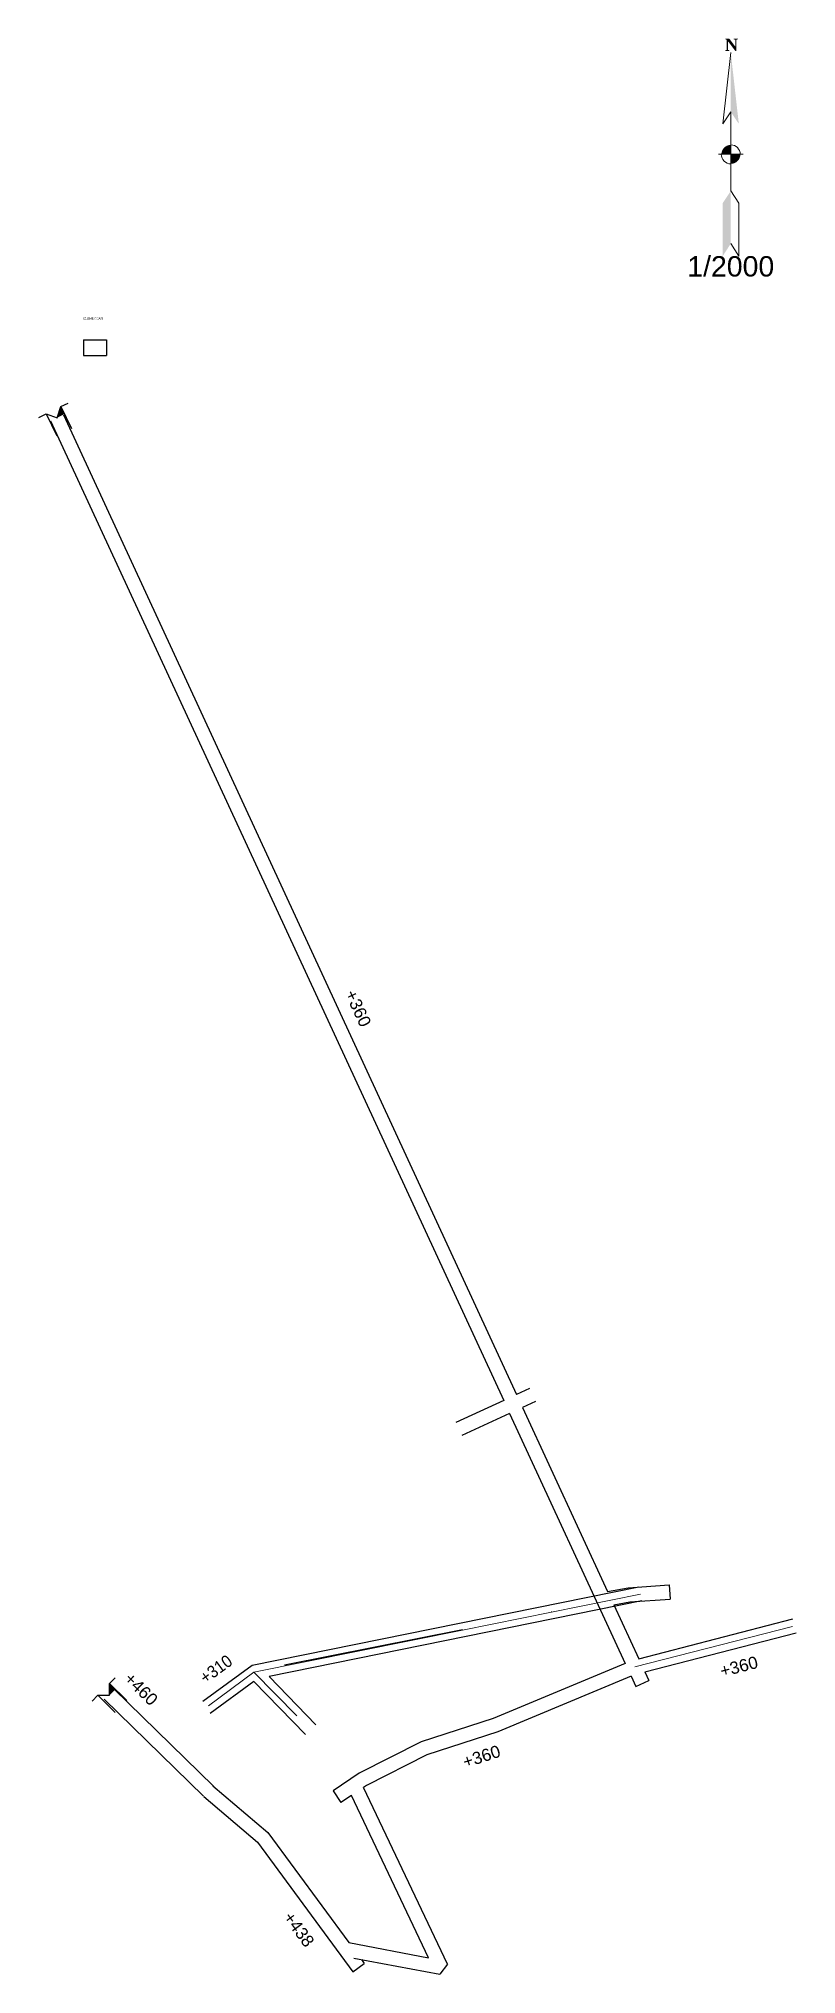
# Model space of a CAD drawing. Header units: metres. Extents: x 413243 to 413429, y 4592605 to 4593081.
import ezdxf
from ezdxf.enums import TextEntityAlignment as Align

# ---------------------------------------------------------------- set-up
doc = ezdxf.new("R2010")
doc.units = ezdxf.units.M
doc.header["$MEASUREMENT"] = 0
doc.linetypes.add('DGN Style 4', pattern=[89.2610196431828, 44.60263317585649, -22.30131658792824, 0.0557532914698206, -22.30131658792824])
for name, color, linetype, lineweight in [('GEOFENCE', 3, 'Continuous', 0), ('INIT_COORD', 5, 'Continuous', 0), ('Kuzey Oku', 7, 'Continuous', 0), ('Sembol Baca Ağzı', 7, 'Continuous', 0), ('TEXT', 7, 'Continuous', 0)]:
    doc.layers.add(name, color=color, linetype=linetype, lineweight=lineweight)
doc.styles.add('Style-Arial', font='arial.ttf')
doc.styles.add('Style-Times New Roman', font='timesbd.ttf')

# ---------------------------------------------------------------- blocks, each defined once
blk = doc.blocks.new('Baca Ağzı')
at = {"layer": 'Sembol Baca Ağzı', "linetype": 'Continuous', "lineweight": 30}
for p, q in [((-2.030000000726432, 6.000000000931323), (-2.030000000726432, -9.313226e-10)), ((2.029999999795109, 6.000000000465661), (2.029999999795109, 4.656613e-10))]:
    blk.add_line(p, q, dxfattribs=at)
at = {"layer": 'Sembol Baca Ağzı', "linetype": 'Continuous', "lineweight": 30, "flags": 128}
blk.add_lwpolyline([(-4.030000000726432, 6), (-2.030000000726432, 6.000000000931323), (-4.656613e-10, 3.948715470265597), (2.029999999795109, 6.000000000465661), (4.029999999795109, 6.000000000931323)], dxfattribs=at)
at = {"layer": 'Sembol Baca Ağzı', "color": 250, "linetype": 'Continuous', "lineweight": 30, "extrusion": (0, 0, -1)}
blk.add_solid([(4.656613e-10, 3.948715470265597), (-2.029999999795109, 6.000000000465661), (-2.029999999795109, 3.94871547119692)], dxfattribs=at)
blk = doc.blocks.new('Kuzey Oku_2')
at = {"layer": 'Kuzey Oku', "linetype": 'Continuous', "lineweight": 0, "extrusion": (0, 0, -1)}
blk.add_hatch(color=250, dxfattribs=at).paths.add_polyline_path([(2.312443879665807, 25.02657507732511, 0.4112282449610621), (-0.0227601090446115, 27.33422912470996), (-0.0208400025730953, 25.02657507732511)])
at = {"layer": 'Kuzey Oku', "linetype": 'Continuous', "lineweight": 0}
blk.add_hatch(color=250, dxfattribs=at).paths.add_polyline_path([(2.354080690769479, 25.02657507639378), (0.0208400025730953, 25.02657507732511), (0.0188742472673766, 22.6674220142886, 0.4176940760331332)])
at = {"layer": 'Kuzey Oku', "color": 7, "linetype": 'Continuous', "lineweight": 0}
for p, q in [((0.0025621874374337, 50.00167046487331), (-1.973007611406501, 32.50271258410066)), ((-1.973007611406501, 32.50271258410066), (0.0025621876702644, 35.46076912339777)), ((0.002562187903095, 16.01668266672641), (0.0025621876702644, 35.46076912339777)), ((3.020944884512573, 25.02657507639378), (-2.979264879366383, 25.02657507639378)), ((0.002562187903095, 16.01668266672641), (2.010894835635554, 12.99874205887318)), ((2.010894835635554, 12.99874205887318), (2.000069917121436, -0.0016704639419913)), ((2.000069917121436, -0.0016704639419913), (0.0025621881359257, 3.077113403938711))]:
    blk.add_line(p, q, dxfattribs=at)
at = {"layer": 'Kuzey Oku', "color": 7, "linetype": 'Continuous', "lineweight": 0, "extrusion": (0, 0, -1)}
for radius, start, end in [(2.359153882353004, 270.0477414797174, 359.9999999995939), (2.307654846905494, 90.04767351446719, 179.9999999995941)]:
    blk.add_arc((-0.0208400025730953, 25.02657507732511), radius, start, end, dxfattribs=at)
at = {"layer": 'Kuzey Oku', "color": 250, "linetype": 'Continuous', "lineweight": 0}
for points in [[(1.97813198674703, 32.50271258410066), (0.0025621876702644, 35.46076912339777), (0.0025621874374337, 50.00167046487331)], [(0.0025621881359257, 3.077113403938711), (-1.994945540791377, -0.0016704639419913), (0.002562187903095, 16.01668266672641), (-2.005770459712949, 12.99874205887318)]]:
    blk.add_solid(points, dxfattribs=at)
at = {"layer": 'Kuzey Oku', "color": 7, "linetype": 'Continuous', "lineweight": 0, "style": 'Style-Times New Roman'}
blk.add_text('N', height=3.000000000228757, dxfattribs=at).set_placement((-1.45805987942731, 53.42076194286346), align=Align.TOP_LEFT)
at = {"layer": 'Kuzey Oku', "linetype": 'Continuous', "lineweight": 0, "style": 'Style-Arial'}
blk.add_text('1/2000', height=5.000000000381259, dxfattribs=at).set_placement((1.164153e-10, 0.0016704648733139), align=Align.TOP_CENTER)

msp = doc.modelspace()

# ---------------------------------------------------------------- linework, layer by layer
at = {"linetype": 'Continuous'}
for p, q in [((413253.8681, 4593006.977600001, 355.8349), (413259.5508, 4593006.977600001, 355.8349)), ((413253.8681, 4593006.977600001, 355.8349), (413253.8681, 4593003.154099999, 355.8349)), ((413253.8681, 4593003.154099999, 355.8349), (413259.5508, 4593003.154099999, 355.8349)), ((413259.5508, 4593006.977600001, 355.8349), (413259.5508, 4593003.154099999, 355.8349))]:
    msp.add_line(p, q, dxfattribs=at)
at = {"linetype": 'DGN Style 4'}
msp.add_line((413303.2331490585, 4592681.50048202, 311.098567185808), (413390.6926355549, 4592698.880189636, 360.1241211407845), dxfattribs=at)
for p, q in [((413397.7394736718, 4592701.126524177, 360.1241211408631), (413397.983523673, 4592697.636446591, 360.1241211408353)), ((413389.6063865345, 4592676.142684502, 360.4058174996099), (413392.7818551314, 4592677.61122158, 360.4058174996091)), ((413315.1745950761, 4592650.561827115, 362.6165511729809), (413317.12520467, 4592647.660463839, 362.7485710539707)), ((413320.0622489295, 4592606.10068111, 439.3124117774445), (413322.8464602949, 4592608.144590048, 438.7546895567595)), ((413343.2843777223, 4592607.926259764, 424.5477860824534), (413341.3785335537, 4592605.457368519, 424.5477860836851))]:
    msp.add_line(p, q)
at = {"extrusion": (-0.006339152195484059, 0.01370736839452963, 0.9998859550974497), "elevation": 60693.32888868157, "flags": 128}
msp.add_lwpolyline([(413242.9108829761, 4592588.123973739), (413354.2547231448, 4592347.388788698)], dxfattribs=at)
at = {"extrusion": (-0.006339152195563074, 0.01370736839459393, 0.9998859550974484), "elevation": 60693.32888894421, "flags": 128}
msp.add_lwpolyline([(413239.7354781945, 4592586.655298674), (413351.072994259, 4592345.933786904)], dxfattribs=at)
at = {"linetype": 'Continuous', "flags": 128}
for points, elevation in [([(413357.1025181518, 4592746.426925111), (413345.3334216879, 4592741.045539113)], 359.3487056915354), ([(413363.4712897543, 4592749.339027874), (413360.2843095376, 4592747.881790203)], 359.3487056858366), ([(413364.9267235358, 4592746.155992765), (413361.7534478821, 4592744.705021467)], 359.3487056857055), ([(413358.5716564964, 4592743.250156375), (413346.7888554694, 4592737.862504004)], 359.3487056915641)]:
    msp.add_lwpolyline(points, dxfattribs=dict(at, elevation=elevation))
at = {"extrusion": (-0.006339152195582499, 0.01370736839461536, 0.9998859550974479), "elevation": 60693.32888903459, "flags": 128}
msp.add_lwpolyline([(413352.5424382252, 4592342.75671968), (413380.9523015149, 4592281.332094072)], dxfattribs=at)
at = {"extrusion": (-0.006339152195496253, 0.01370736839453337, 0.9998859550974496), "elevation": 60693.32888869372, "flags": 128}
msp.add_lwpolyline([(413355.7241671107, 4592344.211721475), (413376.6178487572, 4592299.037742297)], dxfattribs=at)
at = {"extrusion": (-0.4433380614450146, -0.0898218331943494, 0.8918427000070039), "elevation": -595475.2869521916, "flags": 128}
msp.add_lwpolyline([(-4419159.208384597, 1174832.557931217), (-4419159.208384592, 1174723.834103655), (-4419152.963342837, 1174708.519504194)], dxfattribs=at)
at = {"flags": 128}
for points, elevation in [([(413382.6427839648, 4592699.535286405), (413387.6763698172, 4592700.422843404), (413397.7394736717, 4592701.12652418)], 360.12408502801), ([(413384.161845769, 4592696.250566442), (413388.1033270342, 4592696.945555934), (413397.9835236729, 4592697.636446593)], 360.1240848550223), ([(413295.7385074449, 4592677.401385292), (413308.4181714695, 4592664.34033033)], 311.098567185808), ([(413299.4454871512, 4592678.607644062), (413310.9294388765, 4592666.778267164)], 311.098567185808)]:
    msp.add_lwpolyline(points, dxfattribs=dict(at, elevation=elevation))
at = {"extrusion": (-0.4433380614389595, -0.08982183322213134, 0.891842700007216), "elevation": -595475.2870772824, "flags": 128}
msp.add_lwpolyline([(-4419155.708301813, 1174832.558179211), (-4419155.708301813, 1174727.768808948)], dxfattribs=at)
at = {"extrusion": (-0.006339152195687315, 0.0137073683949978, 0.9998859550974419), "elevation": 60693.32889074771, "flags": 128}
msp.add_lwpolyline([(413378.1372265681, 4592295.752713677), (413384.2787364172, 4592282.474228692)], dxfattribs=at)
at = {"extrusion": (-0.02716687576635477, -0.007025244160164949, 0.9996062258737616), "elevation": -43134.99154437106, "flags": 128}
msp.add_lwpolyline([(-4342921.94522267, 1549450.520490685), (-4342921.945222669, 1549489.597435669)], dxfattribs=at)
at = {"extrusion": (-0.02716687576643558, -0.007025244160017095, 0.9996062258737604), "elevation": -43134.99154372543, "flags": 128}
msp.add_lwpolyline([(-4342918.445231695, 1549451.158034007), (-4342918.445231696, 1549489.597410392)], dxfattribs=at)
at = {"extrusion": (0.009347400372226996, 0.05172413783826454, 0.9986176644097429), "elevation": 241776.4284131945, "flags": 128}
msp.add_lwpolyline([(409945.6767299784, -4586622.28941964), (409975.2450657359, -4586603.169812202), (409991.570913761, -4586594.404378586), (410005.1854149054, -4586584.106792395), (410010.7724173969, -4586578.689312729)], dxfattribs=at)
at = {"extrusion": (-0.006339152195456816, 0.01370736839486874, 0.9998859550974453), "elevation": 60693.32889025025, "flags": 128}
msp.add_lwpolyline([(413385.772329085, 4592279.244949858), (413386.7590291328, 4592277.111617487)], dxfattribs=at)
at = {"extrusion": (0.3682907311342664, -0.3597583740203972, 0.8572839959329626), "elevation": -1499659.174948354, "flags": 128}
msp.add_lwpolyline([(3574120.999142847, 2498026.239413276), (3574120.999142847, 2497986.488395984)], dxfattribs=at)
at = {"extrusion": (-0.3387567322375193, -0.2463464275839696, 0.9080513828965703), "elevation": -1271114.199685624, "flags": 128}
msp.add_lwpolyline([(-3471304.6364657, 2756412.884428594), (-3471304.6364657, 2756398.213198287)], dxfattribs=at)
at = {"extrusion": (0.00934740035570846, 0.0517241378802339, 0.9986176644077235), "elevation": 241776.428599117, "flags": 128}
msp.add_lwpolyline([(409943.6652793403, -4586619.422597787), (409973.4627146145, -4586600.15484903), (409989.6747728733, -4586591.450509746), (410002.9018042409, -4586581.44599368), (410003.5468921234, -4586580.820479285)], dxfattribs=at)
at = {"extrusion": (-0.00633915219737455, 0.0137073683955266, 0.9998859550974241), "elevation": 60693.32889247884, "flags": 128}
msp.add_lwpolyline([(413382.4208057997, 4592278.157058468), (413383.583624347, 4592275.642942397)], dxfattribs=at)
at = {"extrusion": (0.3682907311042783, -0.3597583740256829, 0.8572839959436273), "elevation": -1499659.174985017, "flags": 128}
msp.add_lwpolyline([(3574117.500402861, 2498026.239591555), (3574117.500402861, 2497986.488574262)], dxfattribs=at)
at = {"extrusion": (0.1221185870667803, 0.1030154908427689, 0.9871549317808409), "elevation": 524017.3031312309, "flags": 128}
msp.add_lwpolyline([(3243954.689182116, -3235030.050471915), (3243937.169034674, -3235032.985169504), (3243903.688186475, -3235030.750897371)], dxfattribs=at)
at = {"extrusion": (-0.3361678110702886, 0.7081814268183075, 0.6208625206193373), "elevation": 3113710.512714436, "flags": 128}
msp.add_lwpolyline([(-2342854.168394823, -2465510.414492627), (-2342854.168394823, -2465587.873567925)], dxfattribs=at)
at = {"extrusion": (0.1221185870859513, 0.1030154908669237, 0.9871549317759487), "elevation": 524017.303250086, "flags": 128}
msp.add_lwpolyline([(3243954.111084895, -3235026.60001396), (3243936.99404457, -3235029.467189429), (3243897.606484542, -3235026.838745634)], dxfattribs=at)
at = {"extrusion": (0.0303936269906306, 0.02037296454601591, 0.9993303606685635), "elevation": 106490.5601516266, "flags": 128}
msp.add_lwpolyline([(3584766.86604259, -2898511.364837445), (3584766.866042589, -2898508.234844216)], dxfattribs=at)
at = {"extrusion": (-0.336167811114349, 0.7081814268207224, 0.6208625205927262), "elevation": 3113710.512707309, "flags": 128}
msp.add_lwpolyline([(-2342850.669991236, -2465515.958235977), (-2342850.669991236, -2465587.037176149)], dxfattribs=at)
at = {"extrusion": (0.5491348229386248, -0.1040133945032835, 0.8292358892378391), "elevation": -250360.2882600572, "flags": 128}
msp.add_lwpolyline([(4589300.777680361, 372246.3309539249), (4589300.777680361, 372222.3298378339)], dxfattribs=at)
at = {"extrusion": (0.549134822929498, -0.1040133945268688, 0.8292358892409246), "elevation": -250360.2883721464, "flags": 128}
msp.add_lwpolyline([(4589297.279060396, 372244.0208777117), (4589297.279060396, 372218.1791839343)], dxfattribs=at)
at = {"extrusion": (-0.006309933396582481, 0.008564530158018006, 0.9999434151809307), "elevation": 37164.22118855226, "flags": 128}
msp.add_lwpolyline([(413316.6813607922, 4592459.241205267), (413317.3861110031, 4592458.284695503)], dxfattribs=at)
at = {"layer": 'GEOFENCE', "linetype": 'Continuous'}
for p, q in [((413390.6926355549, 4592698.880189636, 360.1241211407845), (413346.9884678742, 4592690.025573255, 337.5068380125126)), ((413346.9884678742, 4592690.025573255, 337.5068380125126), (413295.7533777255, 4592679.645165792, 310.1533614815381)), ((413389.2974, 4592680.978200001, 360.3376), (413428.025106782, 4592690.92176559, 361.47348326214)), ((413295.7533777255, 4592679.645165792, 310.1533614815381), (413284.5475863907, 4592671.392896626, 304.5560144144751)), ((413295.7533777255, 4592679.645165792, 310.1533614815381), (413306.2851509199, 4592668.988226015, 310.8684754489017))]:
    msp.add_line(p, q, dxfattribs=at)
at = {"layer": 'INIT_COORD', "linetype": 'Continuous'}
msp.add_point((413247.3759, 4592987.860099999, 355.2308), dxfattribs=at)

# ---------------------------------------------------------------- block references
at = {"layer": 'Kuzey Oku', "color": 7, "linetype": 'Continuous', "lineweight": 0, "yscale": 1.000000000076935, "rotation": 6.9955e-12}
msp.add_blockref('Kuzey Oku_2', (413412.8969350097, 4593027.552897772, 355.2307812610609), dxfattribs=at)
at = {"layer": 'Sembol Baca Ağzı', "linetype": 'Continuous', "lineweight": 30}
for p, xscale, yscale, rotation in [((413249.1069729782, 4592984.302623931, 355.2307812610609), 0.9992001599432172, 0.9992001600567832, 25.93352769569161), ((413263.0937404013, 4592671.248860559, 459.5404769766195), 0.9992001599964325, 0.9992001600512324, 45.58812754878937)]:
    msp.add_blockref('Baca Ağzı', p, dxfattribs=dict(at, xscale=xscale, yscale=yscale, rotation=rotation))

# ---------------------------------------------------------------- texts
at = {"color": 7, "linetype": 'DGN Style 4', "extrusion": (-0.006339152195484063, 0.01370736839452963, 0.9998859550974497), "style": 'Style-Arial'}
for s, p in [('+', (413314.6965571595, 4592447.20990867, 60693.3288886816)), ('0', (413317.6798772873, 4592440.759707903, 60693.32888868156))]:
    msp.add_text(s, height=3, rotation=294.8212897244379, dxfattribs=at).set_placement(p, align=Align.TOP_LEFT)
at = {"color": 7, "linetype": 'DGN Style 4', "extrusion": (-0.3387567321955089, -0.2463464276027477, 0.9080513829071483), "style": 'Style-Arial'}
for s, p in [('0', (-3471314.073701723, 2756408.63393758, -1271114.858101647)), ('+', (-3471314.073701723, 2756401.527230264, -1271114.858101647)), ('1', (-3471314.073701723, 2756406.303907093, -1271114.858101646))]:
    msp.add_text(s, height=3, rotation=90.00000000000001, dxfattribs=at).set_placement(p, align=Align.TOP_LEFT)
at = {"color": 7, "linetype": 'DGN Style 4', "extrusion": (-0.0271668757664356, -0.007025244160017098, 0.9996062258737605), "style": 'Style-Arial'}
for s, p in [('+', (-4342915.445231694, 1549469.154399029, -43134.99154372546)), ('3', (-4342915.445231694, 1549471.60104537, -43134.99154372547)), ('6', (-4342915.445231694, 1549473.931075858, -43134.99154372547))]:
    msp.add_text(s, height=3, rotation=90.00000000000001, dxfattribs=at).set_placement(p, align=Align.TOP_LEFT)
at = {"color": 7, "linetype": 'DGN Style 4', "style": 'Style-Arial'}
for s, p in [('+', (413265.6969668473, 4592679.93760241, 459.5404769766195)), ('4', (413267.4446740635, 4592678.225411473, 459.5404769766195)), ('0', (413270.7734846304, 4592674.964247799, 459.5404769766195))]:
    msp.add_text(s, height=3, rotation=315.5881275424823, dxfattribs=at).set_placement(p, align=Align.TOP_LEFT)
at = {"color": 7, "linetype": 'DGN Style 4', "extrusion": (0.02365286103272068, 0.007664673787479681, 0.9996908496833901), "style": 'Style-Arial'}
for s, p in [('3', (4241574.26100674, -1808417.225173067, 45339.7006573312)), ('0', (4241574.261006741, -1808421.885234043, 45339.7006573312)), ('+', (4241574.26100674, -1808414.778526726, 45339.7006573312))]:
    msp.add_text(s, height=3, rotation=270, dxfattribs=at).set_placement(p, align=Align.TOP_LEFT)
at = {"color": 7, "linetype": 'DGN Style 4', "extrusion": (-0.006309933396505174, 0.008564530158345117, 0.9999434151809283), "style": 'Style-Arial'}
for s, p in [('+', (413299.7567931688, 4592471.33150404, 37164.77894381713)), ('4', (413301.2080794206, 4592469.361771435, 37164.77894381711)), ('8', (413303.9723050107, 4592465.610075126, 37164.77894381715))]:
    msp.add_text(s, height=3, rotation=306.3825482065405, dxfattribs=at).set_placement(p, align=Align.TOP_LEFT)
at = {"layer": 'TEXT', "color": 7, "linetype": 'DGN Style 4', "extrusion": (-0.006339152195484063, 0.01370736839452963, 0.9998859550974497), "style": 'Style-Arial'}
for s, p in [('3', (413315.7236332653, 4592444.989279707, 60693.32888868159)), ('6', (413316.7017552764, 4592442.874493806, 60693.3288886816))]:
    msp.add_text(s, height=3, rotation=294.8212897244379, dxfattribs=at).set_placement(p, align=Align.TOP_LEFT)
at = {"layer": 'TEXT', "color": 7, "linetype": 'DGN Style 4', "extrusion": (-0.3387567321955089, -0.2463464276027477, 0.9080513829071483), "style": 'Style-Arial'}
msp.add_text('3', height=3, rotation=90.00000000000001, dxfattribs=at).set_placement((-3471314.073701723, 2756403.973876605, -1271114.858101647), align=Align.TOP_LEFT)
at = {"layer": 'TEXT', "color": 7, "linetype": 'DGN Style 4', "extrusion": (-0.0271668757664356, -0.007025244160017098, 0.9996062258737605), "style": 'Style-Arial'}
msp.add_text('0', height=3, rotation=90.00000000000001, dxfattribs=at).set_placement((-4342915.445231694, 1549476.261106346, -43134.9915437255), align=Align.TOP_LEFT)
at = {"layer": 'TEXT', "color": 7, "linetype": 'DGN Style 4', "style": 'Style-Arial'}
msp.add_text('6', height=3, rotation=315.5881275424823, dxfattribs=at).set_placement((413269.1090793469, 4592676.594829636, 459.5404769766195), align=Align.TOP_LEFT)
at = {"layer": 'TEXT', "color": 7, "linetype": 'DGN Style 4', "extrusion": (0.02365286103272068, 0.007664673787479681, 0.9996908496833901), "style": 'Style-Arial'}
msp.add_text('6', height=3, rotation=270, dxfattribs=at).set_placement((4241574.26100674, -1808419.555203555, 45339.70065733119), align=Align.TOP_LEFT)
at = {"layer": 'TEXT', "color": 7, "linetype": 'DGN Style 4', "extrusion": (-0.006309933396505174, 0.008564530158345117, 0.9999434151809283), "style": 'Style-Arial'}
msp.add_text('3', height=3, rotation=306.3825482065405, dxfattribs=at).set_placement((413302.5901922156, 4592467.485923281, 37164.77894381717), align=Align.TOP_LEFT)
at = {"layer": 'TEXT', "insert": (413253.8681, 4593012.491651447, 721.6697901278377), "char_height": 0.5, "width": 8.813861462287605, "attachment_point": 1}
msp.add_mtext('{IZLEME ODASI}', dxfattribs=at)

doc.saveas('drawing.dxf')
